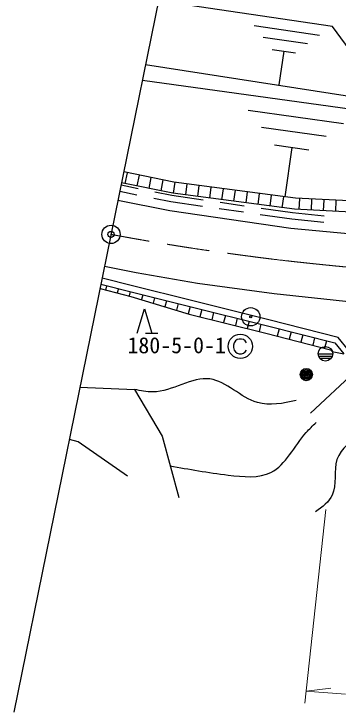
# Model space of a CAD drawing. Units: millimetres, scale not verified. Extents: x 40000 to 680000, y 20000 to 380000.
# Drawn here: x 85663 to 112262, y 248540 to 305830 of the extents above; entities that cross this region are included whole.
import ezdxf
from ezdxf.enums import TextEntityAlignment as Align

# ---------------------------------------------------------------- set-up
doc = ezdxf.new("R2010")
doc.units = ezdxf.units.MM
doc.header["$LTSCALE"] = 1000
doc.header["$PDMODE"] = 32
doc.header["$PDSIZE"] = 500
doc.linetypes.add('CHAIN', pattern=[18.5, 12, -1.5, 3.5, -1.5])
for name, color, linetype, lineweight in [('M-BGD', 7, 'Continuous', 25), ('M-BMK', 2, 'CHAIN', 13), ('M-BMK-OTRS', 5, 'Continuous', 25), ('M-BMK-SRVR', 3, 'Continuous', 25), ('M-STR-HTXT', 7, 'Continuous', 13), ('M-STR-STRC', 7, 'Continuous', 25)]:
    doc.layers.add(name, color=color, linetype=linetype, lineweight=lineweight)
doc.styles.add('ＭＳ ゴシック', font='')
doc.styles.get('ＭＳ ゴシック').set_extended_font_data('MS Gothic')

msp = doc.modelspace()

# ---------------------------------------------------------------- linework, layer by layer
at = {"layer": 'M-BGD'}
for p, q in [((105387, 304882), (110729, 304096)), ((109749, 303367), (106116, 303901)), ((106845, 302921), (108768, 302638)), ((107806, 302779), (107397, 300001)), ((104897, 297926), (112723, 296846)), ((111298, 295767), (105977, 296501)), ((107056, 295076), (109873, 294687)), ((108465, 294882), (107903, 290812)), ((94795, 291914), (94976, 292805)), ((95775, 291715), (95956, 292607)), ((96755, 291516), (96936, 292409)), ((97735, 291317), (97917, 292211)), ((95855, 291482), (94449, 291767)), ((98765, 291112), (98885, 292022)), ((99756, 290981), (99876, 291889)), ((100747, 290850), (100867, 291757)), ((101739, 290719), (101859, 291624)), ((95759, 290971), (94345, 291258)), ((98633, 290918), (97227, 291204)), ((102730, 290588), (102850, 291492)), ((103722, 290457), (103841, 291359)), ((104713, 290326), (104832, 291227)), ((105704, 290194), (105823, 291094)), ((98544, 290406), (97131, 290693)), ((101203, 290549), (98633, 290918)), ((106696, 290063), (106814, 290961)), ((107687, 289932), (107806, 290829)), ((109073, 289781), (109118, 290682)), ((110072, 289731), (110117, 290633)), ((111070, 289681), (111116, 290585)), ((112069, 289631), (112115, 290536)), ((101127, 290035), (98544, 290406)), ((104569, 290066), (102589, 290350)), ((104493, 289552), (102513, 289836)), ((108462, 288982), (105879, 289353)), ((108525, 289498), (105955, 289867)), ((111133, 289234), (108525, 289498)), ((111092, 288716), (108462, 288982)), ((93265, 283531), (93175, 283175)), ((94234, 283286), (94144, 282931)), ((95204, 283041), (95114, 282687)), ((96239, 282783), (96140, 282384)), ((97210, 282541), (97098, 282094)), ((107026, 282886), (114035, 282132)), ((98180, 282299), (98056, 281804)), ((99150, 282057), (99015, 281514)), ((95767, 279627), (96367, 281627)), ((96367, 281627), (96967, 279627)), ((100120, 281815), (99973, 281224)), ((101080, 281576), (100932, 280982)), ((102050, 281335), (101902, 280740)), ((103021, 281094), (102872, 280498)), ((103991, 280852), (103843, 280256)), ((104961, 280611), (104813, 280014)), ((105932, 280370), (105783, 279772)), ((110000, 273058), (117775, 280336)), ((96467, 279627), (97467, 279627)), ((107432, 279992), (107279, 279393)), ((108401, 279746), (108248, 279144)), ((109370, 279500), (109217, 278896)), ((110339, 279254), (110186, 278648)), ((111309, 279008), (111154, 278400)), ((110631, 277941), (111831, 277941)), ((111774, 278125), (112724, 277931)), ((110666, 277741), (111797, 277741)), ((111678, 277541), (110784, 277541))]:
    msp.add_line(p, q, dxfattribs=at)
for points in [[(96467, 301694), (116381, 298602), (111818, 304813), (97528, 306917)], [(96203, 300398), (114215, 297912), (118140, 290240)], [(118140, 290240), (108777, 290699), (98798, 292033), (94672, 292867)], [(118062, 289331), (108678, 289801), (98715, 291119), (94491, 291976)], [(119214, 287218), (108386, 288227), (98446, 289667), (94198, 290530)], [(93103, 285143), (95700, 284609), (100719, 283732), (107026, 282886)], [(92799, 283649), (95269, 283025), (100109, 281818), (106462, 280238), (111992, 278834), (112724, 277931)], [(113113, 278246), (112276, 279278), (106584, 280723), (100230, 282303), (95391, 283510), (92899, 284139)], [(92726, 283288), (95243, 282655), (100038, 281205), (106346, 279632), (111632, 278278), (111774, 278125)], [(91080, 275194), (95559, 275019), (97821, 271178), (99183, 266145)], [(94991, 267911), (90924, 270712), (90211, 270914)]]:
    msp.add_lwpolyline(points, dxfattribs=at)
for centre, radius in [((111231, 277941), 600), ((109658, 276232), 500), ((109658, 276232), 409), ((109658, 276232), 318), ((109658, 276232), 227), ((109658, 276232), 136), ((109658, 276232), 45.5)]:
    msp.add_circle(centre, radius, dxfattribs=at)
for points, knots in [([(108836, 274097), (107742, 273872), (106648, 273646), (105645, 273938), (104279, 274336), (103080, 275694), (101752, 275877), (100280, 276079), (98650, 274838), (97052, 274809), (96552, 274800), (96055, 274909), (95559, 275019)], [0, 0, 0, 0, 1, 1, 1, 2, 2, 2, 3, 3, 3, 4, 4, 4, 4]), ([(98479, 268746), (100022, 268470), (101564, 268195), (103252, 267986), (104479, 267834), (105784, 267717), (106758, 268209), (107967, 268820), (108669, 270367), (109644, 271475), (109903, 271770), (110182, 272034), (110460, 272297)], [0, 0, 0, 0, 1, 1, 1, 2, 2, 2, 3, 3, 3, 4, 4, 4, 4]), ([(114348, 271451), (113411, 270824), (112474, 270198), (112173, 269259), (111885, 268363), (112177, 267182), (111785, 266338), (111527, 265785), (110976, 265376), (110425, 264968)], [0, 0, 0, 0, 1, 1, 1, 2, 2, 2, 3, 3, 3, 3])]:
    msp.add_open_spline(points, degree=3, knots=knots, dxfattribs=at)
at = {"layer": 'M-BMK'}
msp.add_open_spline([(170569, 284074), (168538, 284030), (168029, 284019), (166402, 283986), (164191, 283940), (162953, 283915), (160742, 283875), (158687, 283839), (157535, 283819), (155479, 283792), (153585, 283767), (152523, 283754), (150629, 283740), (148811, 283728), (147793, 283723), (145975, 283722), (144394, 283722), (143508, 283725), (141927, 283736), (140030, 283750), (138968, 283764), (137071, 283796), (135648, 283819), (134851, 283838), (133429, 283876), (131849, 283919), (130964, 283944), (129385, 284006), (127635, 284074), (126654, 284109), (124904, 284204), (122209, 284349), (120698, 284429), (118007, 284637), (115256, 284849), (113716, 284977), (110972, 285258), (108169, 285546), (106601, 285729), (103809, 286107), (101470, 286424), (100161, 286614), (97833, 287000), (96189, 287273), (95660, 287365), (93630, 287738)], degree=3, knots=[0, 0, 0, 0, 1, 1, 1, 2, 2, 2, 3, 3, 3, 4, 4, 4, 5, 5, 5, 6, 6, 6, 7, 7, 7, 8, 8, 8, 9, 9, 9, 10, 10, 10, 11, 11, 11, 12, 12, 12, 13, 13, 13, 14, 14, 14, 15, 15, 15, 15], dxfattribs=at)
at = {"layer": 'M-BMK-OTRS'}
msp.add_line((101597, 326937), (85663, 248540), dxfattribs=at)
at = {"layer": 'M-BMK-SRVR'}
for centre, radius in [((93630, 287738), 750), ((105099, 280978), 750), ((105099, 280978), 90)]:
    msp.add_circle(centre, radius, dxfattribs=at)
msp.add_point((93630, 287738), dxfattribs=at)
at = {"layer": 'M-STR-HTXT'}
for p, q in [((111258, 265167), (109547, 249258)), ((109654, 250253), (111680, 250490))]:
    msp.add_line(p, q, dxfattribs=at)
msp.add_lwpolyline([(112884, 250003), (111817, 250081), (111431, 250111), (110325, 250198), (109654, 250253)], dxfattribs=at)
at = {"layer": 'M-STR-STRC'}
for p, q in [((103990, 279100), (103840, 279000)), ((104140, 279150), (103990, 279100)), ((104340, 279150), (104140, 279150)), ((104490, 279100), (104340, 279150)), ((104640, 279000), (104490, 279100)), ((103740, 278850), (103690, 278650)), ((103690, 278650), (103690, 278450)), ((103690, 278450), (103740, 278250)), ((103840, 279000), (103740, 278850)), ((104740, 278850), (104640, 279000)), ((103740, 278250), (103840, 278100)), ((103840, 278100), (103990, 278000)), ((103990, 278000), (104140, 277950)), ((104140, 277950), (104340, 277950)), ((104340, 277950), (104490, 278000)), ((104490, 278000), (104640, 278100)), ((104640, 278100), (104740, 278250))]:
    msp.add_line(p, q, dxfattribs=at)
msp.add_circle((104240, 278550), 1000, dxfattribs=at)

# ---------------------------------------------------------------- texts
at = {"layer": 'M-BGD', "style": 'ＭＳ ゴシック'}
msp.add_text('180-5-0-1', height=1320, dxfattribs=at).set_placement((94975, 277587), align=Align.BOTTOM_LEFT)

doc.saveas('drawing.dxf')
